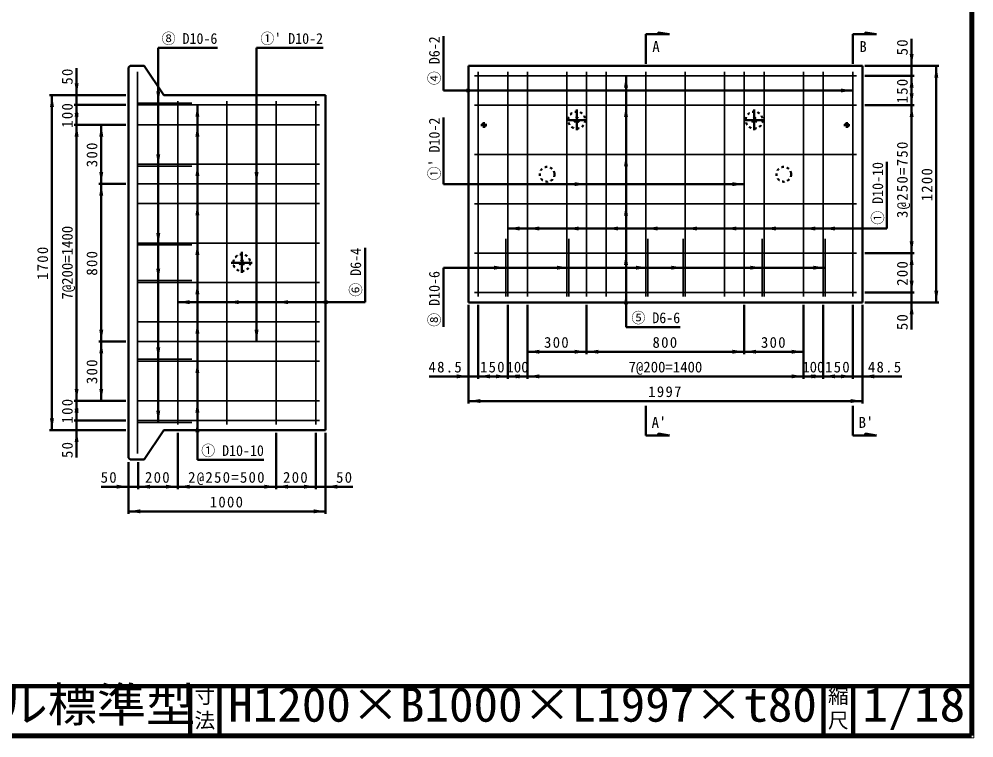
# Model space of a CAD drawing. Units: millimetres, scale not verified, with parts at other scales. Extents: x 100 to 4105, y 100 to 2870.
# Drawn here: x 2168 to 4105, y 100 to 1558 of the extents above; entities that cross this region are included whole.
import ezdxf
from ezdxf.enums import TextEntityAlignment as Align

# ---------------------------------------------------------------- set-up
doc = ezdxf.new("R2010")
doc.units = ezdxf.units.MM
doc.header["$LTSCALE"] = 5
doc.linetypes.add('USER2', pattern=[13.4, 10, -1.2, 1, -1.2])
doc.linetypes.add('USER3', pattern=[2.2, 1, -1.2])
doc.layers.add('V-nasSTD', color=7, linetype='Continuous', lineweight=50)
doc.styles.add('ＭＳ ゴシック', font='')
doc.styles.get('ＭＳ ゴシック').set_extended_font_data('MS Gothic')

msp = doc.modelspace()

# ---------------------------------------------------------------- hatches: boundary and pattern name
at = {"layer": 'V-nasSTD'}
for points in [[(3978.696, 1487.475), (3982.696, 1487.475), (3978.696, 1463.475), (3974.696, 1487.475)], [(4028.696, 1439.475), (4032.696, 1439.475), (4028.696, 1463.475), (4024.696, 1439.475)], [(3399.296, 1419.475), (3403.296, 1419.475), (3399.296, 1443.475), (3395.296, 1419.475)], [(3978.696, 1419.475), (3982.696, 1419.475), (3978.696, 1443.475), (3974.696, 1419.475)], [(2284.896, 1428.075), (2288.896, 1428.075), (2284.896, 1404.075), (2280.896, 1428.075)], [(3075.296, 1413.475), (3075.296, 1409.475), (3099.296, 1413.475), (3075.296, 1417.475)], [(3835.296, 1413.475), (3835.296, 1409.475), (3859.296, 1413.475), (3835.296, 1417.475)], [(2234.896, 1380.075), (2238.896, 1380.075), (2234.896, 1404.075), (2230.896, 1380.075)], [(2450.496, 1412.075), (2454.496, 1412.075), (2450.496, 1388.075), (2446.496, 1412.075)], [(3978.696, 1407.475), (3982.696, 1407.475), (3978.696, 1383.475), (3974.696, 1407.475)], [(2284.896, 1360.075), (2288.896, 1360.075), (2284.896, 1384.075), (2280.896, 1360.075)], [(2529.896, 1360.075), (2525.896, 1360.075), (2529.896, 1384.075), (2533.896, 1360.075)], [(3399.296, 1359.475), (3403.296, 1359.475), (3399.296, 1383.475), (3395.296, 1359.475)], [(3978.696, 1359.475), (3982.696, 1359.475), (3978.696, 1383.475), (3974.696, 1359.475)], [(2284.896, 1368.075), (2288.896, 1368.075), (2284.896, 1344.075), (2280.896, 1368.075)], [(2284.896, 1320.075), (2288.896, 1320.075), (2284.896, 1344.075), (2280.896, 1320.075)], [(2334.896, 1320.075), (2338.896, 1320.075), (2334.896, 1344.075), (2330.896, 1320.075)], [(2529.896, 1320.075), (2525.896, 1320.075), (2529.896, 1344.075), (2533.896, 1320.075)], [(2450.496, 1284.075), (2454.496, 1284.075), (2450.496, 1260.075), (2446.496, 1284.075)], [(3399.296, 1259.475), (3403.296, 1259.475), (3399.296, 1283.475), (3395.296, 1259.475)], [(2529.896, 1240.075), (2525.896, 1240.075), (2529.896, 1264.075), (2533.896, 1240.075)], [(2334.896, 1248.075), (2338.896, 1248.075), (2334.896, 1224.075), (2330.896, 1248.075)], [(2649.896, 1248.075), (2653.896, 1248.075), (2649.896, 1224.075), (2645.896, 1248.075)], [(2334.896, 1200.075), (2338.896, 1200.075), (2334.896, 1224.075), (2330.896, 1200.075)], [(3295.296, 1223.475), (3295.296, 1219.475), (3319.296, 1223.475), (3295.296, 1227.475)], [(3615.296, 1223.475), (3615.296, 1219.475), (3639.296, 1223.475), (3615.296, 1227.475)], [(2529.896, 1160.075), (2525.896, 1160.075), (2529.896, 1184.075), (2533.896, 1160.075)], [(3399.296, 1159.475), (3403.296, 1159.475), (3399.296, 1183.475), (3395.296, 1159.475)], [(2450.496, 1124.075), (2454.496, 1124.075), (2450.496, 1100.075), (2446.496, 1124.075)], [(3183.296, 1133.475), (3183.296, 1129.475), (3159.296, 1133.475), (3183.296, 1137.475)], [(3223.296, 1133.475), (3223.296, 1129.475), (3199.296, 1133.475), (3223.296, 1137.475)], [(3303.296, 1133.475), (3303.296, 1129.475), (3279.296, 1133.475), (3303.296, 1137.475)], [(3383.296, 1133.475), (3383.296, 1129.475), (3359.296, 1133.475), (3383.296, 1137.475)], [(3463.296, 1133.475), (3463.296, 1129.475), (3439.296, 1133.475), (3463.296, 1137.475)], [(3543.296, 1133.475), (3543.296, 1129.475), (3519.296, 1133.475), (3543.296, 1137.475)], [(3623.296, 1133.475), (3623.296, 1129.475), (3599.296, 1133.475), (3623.296, 1137.475)], [(3703.296, 1133.475), (3703.296, 1129.475), (3679.296, 1133.475), (3703.296, 1137.475)], [(3783.296, 1133.475), (3783.296, 1129.475), (3759.296, 1133.475), (3783.296, 1137.475)], [(3823.296, 1133.475), (3823.296, 1129.475), (3799.296, 1133.475), (3823.296, 1137.475)], [(2529.896, 1080.075), (2525.896, 1080.075), (2529.896, 1104.075), (2533.896, 1080.075)], [(3978.696, 1107.475), (3982.696, 1107.475), (3978.696, 1083.475), (3974.696, 1107.475)], [(3399.296, 1059.475), (3403.296, 1059.475), (3399.296, 1083.475), (3395.296, 1059.475)], [(3978.696, 1059.475), (3982.696, 1059.475), (3978.696, 1083.475), (3974.696, 1059.475)], [(2450.496, 1052.075), (2454.496, 1052.075), (2450.496, 1028.075), (2446.496, 1052.075)], [(3131.296, 1053.989), (3131.296, 1049.989), (3155.296, 1053.989), (3131.296, 1057.989)], [(3259.296, 1053.989), (3259.296, 1049.989), (3283.296, 1053.989), (3259.296, 1057.989)], [(3419.296, 1053.989), (3419.296, 1049.989), (3443.296, 1053.989), (3419.296, 1057.989)], [(3491.296, 1053.989), (3491.296, 1049.989), (3515.296, 1053.989), (3491.296, 1057.989)], [(3651.296, 1053.989), (3651.296, 1049.989), (3675.296, 1053.989), (3651.296, 1057.989)], [(3779.296, 1053.989), (3779.296, 1049.989), (3803.296, 1053.989), (3779.296, 1057.989)], [(3978.696, 1027.475), (3982.696, 1027.475), (3978.696, 1003.475), (3974.696, 1027.475)], [(2529.896, 1000.075), (2525.896, 1000.075), (2529.896, 1024.075), (2533.896, 1000.075)], [(4028.696, 1007.475), (4032.696, 1007.475), (4028.696, 983.475), (4024.696, 1007.475)], [(2513.896, 984.075), (2513.896, 980.075), (2489.896, 984.075), (2513.896, 988.075)], [(2613.896, 984.075), (2613.896, 980.075), (2589.896, 984.075), (2613.896, 988.075)], [(2713.896, 984.075), (2713.896, 980.075), (2689.896, 984.075), (2713.896, 988.075)], [(2793.896, 984.075), (2793.896, 980.075), (2769.896, 984.075), (2793.896, 988.075)], [(3399.296, 979.475), (3403.296, 979.475), (3399.296, 1003.475), (3395.296, 979.475)], [(3978.696, 959.475), (3982.696, 959.475), (3978.696, 983.475), (3974.696, 959.475)], [(2529.896, 920.075), (2525.896, 920.075), (2529.896, 944.075), (2533.896, 920.075)], [(2334.896, 928.075), (2338.896, 928.075), (2334.896, 904.075), (2330.896, 928.075)], [(2649.896, 928.075), (2653.896, 928.075), (2649.896, 904.075), (2645.896, 928.075)], [(2334.896, 880.075), (2338.896, 880.075), (2334.896, 904.075), (2330.896, 880.075)], [(2450.496, 892.075), (2454.496, 892.075), (2450.496, 868.075), (2446.496, 892.075)], [(3223.296, 883.475), (3223.296, 879.475), (3199.296, 883.475), (3223.296, 887.475)], [(3295.296, 883.475), (3295.296, 879.475), (3319.296, 883.475), (3295.296, 887.475)], [(3343.296, 883.475), (3343.296, 879.475), (3319.296, 883.475), (3343.296, 887.475)], [(3615.296, 883.475), (3615.296, 879.475), (3639.296, 883.475), (3615.296, 887.475)], [(3663.296, 883.475), (3663.296, 879.475), (3639.296, 883.475), (3663.296, 887.475)], [(3735.296, 883.475), (3735.296, 879.475), (3759.296, 883.475), (3735.296, 887.475)], [(2529.896, 840.075), (2525.896, 840.075), (2529.896, 864.075), (2533.896, 840.075)], [(3055.896, 833.475), (3055.896, 829.475), (3079.896, 833.475), (3055.896, 837.475)], [(3123.296, 833.475), (3123.296, 829.475), (3099.296, 833.475), (3123.296, 837.475)], [(3135.296, 833.475), (3135.296, 829.475), (3159.296, 833.475), (3135.296, 837.475)], [(3183.296, 833.475), (3183.296, 829.475), (3159.296, 833.475), (3183.296, 837.475)], [(3175.296, 833.475), (3175.296, 829.475), (3199.296, 833.475), (3175.296, 837.475)], [(3223.296, 833.475), (3223.296, 829.475), (3199.296, 833.475), (3223.296, 837.475)], [(3735.296, 833.475), (3735.296, 829.475), (3759.296, 833.475), (3735.296, 837.475)], [(3783.296, 833.475), (3783.296, 829.475), (3759.296, 833.475), (3783.296, 837.475)], [(3775.296, 833.475), (3775.296, 829.475), (3799.296, 833.475), (3775.296, 837.475)], [(3823.296, 833.475), (3823.296, 829.475), (3799.296, 833.475), (3823.296, 837.475)], [(3835.296, 833.475), (3835.296, 829.475), (3859.296, 833.475), (3835.296, 837.475)], [(3902.696, 833.475), (3902.696, 829.475), (3878.696, 833.475), (3902.696, 837.475)], [(2284.896, 808.075), (2288.896, 808.075), (2284.896, 784.075), (2280.896, 808.075)], [(2334.896, 808.075), (2338.896, 808.075), (2334.896, 784.075), (2330.896, 808.075)], [(2284.896, 760.075), (2288.896, 760.075), (2284.896, 784.075), (2280.896, 760.075)], [(2529.896, 760.075), (2525.896, 760.075), (2529.896, 784.075), (2533.896, 760.075)], [(3103.896, 783.475), (3103.896, 779.475), (3079.896, 783.475), (3103.896, 787.475)], [(3854.696, 783.475), (3854.696, 779.475), (3878.696, 783.475), (3854.696, 787.475)], [(2284.896, 768.075), (2288.896, 768.075), (2284.896, 744.075), (2280.896, 768.075)], [(2450.496, 764.075), (2454.496, 764.075), (2450.496, 740.075), (2446.496, 764.075)], [(2234.896, 748.075), (2238.896, 748.075), (2234.896, 724.075), (2230.896, 748.075)], [(2529.896, 720.075), (2525.896, 720.075), (2529.896, 744.075), (2533.896, 720.075)], [(2284.896, 700.075), (2288.896, 700.075), (2284.896, 724.075), (2280.896, 700.075)], [(2365.896, 609.675), (2365.896, 605.675), (2389.896, 609.675), (2365.896, 613.675)], [(2433.896, 609.675), (2433.896, 605.675), (2409.896, 609.675), (2433.896, 613.675)], [(2465.896, 609.675), (2465.896, 605.675), (2489.896, 609.675), (2465.896, 613.675)], [(2513.896, 609.675), (2513.896, 605.675), (2489.896, 609.675), (2513.896, 613.675)], [(2665.896, 609.675), (2665.896, 605.675), (2689.896, 609.675), (2665.896, 613.675)], [(2713.896, 609.675), (2713.896, 605.675), (2689.896, 609.675), (2713.896, 613.675)], [(2745.896, 609.675), (2745.896, 605.675), (2769.896, 609.675), (2745.896, 613.675)], [(2813.896, 609.675), (2813.896, 605.675), (2789.896, 609.675), (2813.896, 613.675)], [(2413.896, 559.675), (2413.896, 555.675), (2389.896, 559.675), (2413.896, 563.675)], [(2765.896, 559.675), (2765.896, 555.675), (2789.896, 559.675), (2765.896, 563.675)]]:
    msp.add_hatch(color=256, dxfattribs=at).paths.add_polyline_path(points)

# ---------------------------------------------------------------- linework, layer by layer
at = {"layer": 'V-nasSTD', "lineweight": 100}
for p, q in [((4100, 105), (4100, 2865)), ((105, 205), (4100, 205)), ((2515, 205), (2515, 105)), ((2575, 205), (2575, 105)), ((3800, 205), (3800, 105)), ((3860, 205), (3860, 105)), ((105, 105), (4100, 105))]:
    msp.add_line(p, q, dxfattribs=at)
at = {"layer": 'V-nasSTD'}
for p, q in [((3464.296, 1527.475), (3464.296, 1531.315)), ((3464.296, 1531.315), (3487.336, 1527.475)), ((3884.296, 1527.475), (3884.296, 1531.315)), ((3884.296, 1531.315), (3907.336, 1527.475)), ((3029.296, 1413.475), (3029.296, 1523.475)), ((3439.296, 1467.475), (3439.296, 1527.475)), ((3464.296, 1527.475), (3439.296, 1527.475)), ((3464.296, 1527.475), (3487.336, 1527.475)), ((3859.296, 1467.475), (3859.296, 1527.475)), ((3884.296, 1527.475), (3859.296, 1527.475)), ((3884.296, 1527.475), (3907.336, 1527.475)), ((3978.696, 1463.475), (3978.696, 1518.475)), ((2450.496, 740.075), (2450.496, 1500.075)), ((2450.496, 1500.075), (2570.496, 1500.075)), ((2649.896, 904.075), (2649.896, 1500.075)), ((2649.896, 1500.075), (2784.896, 1500.075)), ((2284.896, 1404.075), (2284.896, 1459.075)), ((2393.496, 1463.475), (2389.896, 1459.875)), ((2389.896, 1459.875), (2389.896, 668.275)), ((2421.896, 1463.475), (2393.496, 1463.475)), ((2421.896, 1463.475), (2461.896, 1404.075)), ((3079.896, 1463.475), (3079.896, 983.475)), ((3878.696, 1463.475), (3079.896, 1463.475)), ((3878.696, 983.475), (3878.696, 1463.475)), ((3883.696, 1463.475), (4033.696, 1463.475)), ((3978.696, 1463.475), (3978.696, 1443.475)), ((4028.696, 1463.475), (4028.696, 983.475)), ((3399.296, 933.475), (3399.296, 1443.475)), ((3883.696, 1443.475), (3983.696, 1443.475)), ((3978.696, 1443.475), (3978.696, 1383.475)), ((2384.896, 1404.075), (2229.896, 1404.075)), ((2234.896, 1404.075), (2234.896, 724.075)), ((2284.896, 1384.075), (2284.896, 1404.075)), ((2789.896, 1404.075), (2461.896, 1404.075)), ((2789.896, 724.075), (2789.896, 1404.075)), ((3859.296, 1413.475), (3029.296, 1413.475)), ((2384.896, 1384.075), (2279.896, 1384.075)), ((2284.896, 1384.075), (2284.896, 1344.075)), ((2529.896, 664.075), (2529.896, 1384.075)), ((3883.696, 1383.475), (3983.696, 1383.475)), ((3978.696, 1383.475), (3978.696, 1083.475)), ((3029.296, 1223.475), (3029.296, 1358.475)), ((2384.896, 1344.075), (2279.896, 1344.075)), ((2284.896, 784.075), (2284.896, 1344.075)), ((2334.896, 1224.075), (2334.896, 1344.075)), ((3928.696, 1133.475), (3928.696, 1268.475)), ((2384.896, 1224.075), (2329.896, 1224.075)), ((2334.896, 904.075), (2334.896, 1224.075)), ((3639.296, 1223.475), (3029.296, 1223.475)), ((3928.696, 1133.475), (3159.296, 1133.475)), ((2869.896, 984.075), (2869.896, 1094.075)), ((3883.696, 1083.475), (3983.696, 1083.475)), ((3978.696, 1083.475), (3978.696, 1003.475)), ((3803.296, 1053.989), (3029.296, 1053.989)), ((3029.296, 933.989), (3029.296, 1053.989)), ((3883.696, 1003.475), (3983.696, 1003.475)), ((3978.696, 983.475), (3978.696, 1003.475)), ((2489.896, 984.075), (2869.896, 984.075)), ((3079.896, 983.475), (3878.696, 983.475)), ((3079.896, 978.475), (3079.896, 778.475)), ((3099.296, 978.475), (3099.296, 828.475)), ((3159.296, 978.475), (3159.296, 828.475)), ((3199.296, 978.475), (3199.296, 828.475)), ((3319.296, 978.475), (3319.296, 878.475)), ((3639.296, 978.475), (3639.296, 878.475)), ((3759.296, 978.475), (3759.296, 828.475)), ((3799.296, 978.475), (3799.296, 828.475)), ((3859.296, 978.475), (3859.296, 828.475)), ((3878.696, 978.475), (3878.696, 778.475)), ((3883.696, 983.475), (4033.696, 983.475)), ((3978.696, 983.475), (3978.696, 928.475)), ((3399.296, 933.475), (3509.296, 933.475)), ((2384.896, 904.075), (2329.896, 904.075)), ((2334.896, 784.075), (2334.896, 904.075)), ((3319.296, 883.475), (3199.296, 883.475)), ((3639.296, 883.475), (3319.296, 883.475)), ((3759.296, 883.475), (3639.296, 883.475)), ((2999.896, 833.475), (3079.896, 833.475)), ((3079.896, 833.475), (3099.296, 833.475)), ((3099.296, 833.475), (3159.296, 833.475)), ((3159.296, 833.475), (3199.296, 833.475)), ((3199.296, 833.475), (3759.296, 833.475)), ((3799.296, 833.475), (3759.296, 833.475)), ((3859.296, 833.475), (3799.296, 833.475)), ((3878.696, 833.475), (3859.296, 833.475)), ((3958.696, 833.475), (3878.696, 833.475)), ((2384.896, 784.075), (2279.896, 784.075)), ((2284.896, 744.075), (2284.896, 784.075)), ((3079.896, 783.475), (3878.696, 783.475)), ((3439.296, 773.475), (3439.296, 713.475)), ((3859.296, 773.475), (3859.296, 713.475)), ((2384.896, 744.075), (2279.896, 744.075)), ((2284.896, 744.075), (2284.896, 724.075)), ((2384.896, 724.075), (2229.896, 724.075)), ((2284.896, 724.075), (2284.896, 669.075)), ((2461.896, 724.075), (2421.896, 664.675)), ((2789.896, 724.075), (2461.896, 724.075)), ((2489.896, 604.675), (2489.896, 719.075)), ((2689.896, 604.675), (2689.896, 719.075)), ((2769.896, 604.675), (2769.896, 719.075)), ((2789.896, 554.675), (2789.896, 719.075)), ((3464.296, 713.475), (3464.296, 717.315)), ((3464.296, 717.315), (3487.336, 713.475)), ((3884.296, 713.475), (3884.296, 717.315)), ((3884.296, 717.315), (3907.336, 713.475)), ((3464.296, 713.475), (3439.296, 713.475)), ((3464.296, 713.475), (3487.336, 713.475)), ((3884.296, 713.475), (3859.296, 713.475)), ((3907.336, 713.475), (3884.296, 713.475)), ((2389.896, 668.275), (2393.496, 664.675)), ((2389.896, 554.675), (2389.896, 659.675)), ((2393.496, 664.675), (2421.896, 664.675)), ((2409.896, 604.675), (2409.896, 659.675)), ((2529.896, 664.075), (2664.896, 664.075)), ((2389.896, 609.675), (2334.896, 609.675)), ((2409.896, 609.675), (2389.896, 609.675)), ((2409.896, 609.675), (2489.896, 609.675)), ((2489.896, 609.675), (2689.896, 609.675)), ((2689.896, 609.675), (2769.896, 609.675)), ((2769.896, 609.675), (2789.896, 609.675)), ((2789.896, 609.675), (2844.896, 609.675)), ((2789.896, 559.675), (2389.896, 559.675))]:
    msp.add_line(p, q, dxfattribs=at)
at = {"layer": 'V-nasSTD', "lineweight": 35}
for p, q in [((2408.696, 1451.075), (2408.696, 677.075)), ((3091.896, 1443.475), (3866.696, 1443.475)), ((3099.296, 1451.475), (3099.296, 995.475)), ((3159.296, 1451.475), (3159.296, 995.475)), ((3199.296, 1451.475), (3199.296, 995.475)), ((3279.296, 1451.475), (3279.296, 995.475)), ((3319.296, 1451.475), (3319.296, 995.475)), ((3359.296, 1451.475), (3359.296, 995.475)), ((3439.296, 1451.475), (3439.296, 995.475)), ((3519.296, 1451.475), (3519.296, 995.475)), ((3599.296, 1451.475), (3599.296, 995.475)), ((3639.296, 1451.475), (3639.296, 995.475)), ((3679.296, 1451.475), (3679.296, 995.475)), ((3759.296, 1451.475), (3759.296, 995.475)), ((3799.296, 1451.475), (3799.296, 995.475)), ((3859.296, 1451.475), (3859.296, 995.475)), ((2407.896, 1388.075), (2518.926, 1388.075)), ((2777.896, 1384.075), (2409.896, 1384.075)), ((2489.896, 736.075), (2489.896, 1392.075)), ((2589.896, 736.075), (2589.896, 1392.075)), ((2689.896, 736.075), (2689.896, 1392.075)), ((2769.896, 736.075), (2769.896, 1392.075)), ((3091.896, 1383.475), (3866.696, 1383.475)), ((2777.896, 1344.075), (2409.896, 1344.075)), ((3091.896, 1283.475), (3866.696, 1283.475)), ((2407.896, 1260.075), (2518.926, 1260.075)), ((2777.896, 1264.075), (2409.896, 1264.075)), ((2777.896, 1224.075), (2409.896, 1224.075)), ((2777.896, 1184.075), (2409.896, 1184.075)), ((3091.896, 1183.475), (3866.696, 1183.475)), ((2777.896, 1104.075), (2409.896, 1104.075)), ((3155.296, 1112.504), (3155.296, 995.475)), ((3283.296, 1112.504), (3283.296, 995.475)), ((3443.296, 1112.504), (3443.296, 995.475)), ((3515.296, 1112.504), (3515.296, 995.475)), ((3675.296, 1112.504), (3675.296, 995.475)), ((3803.296, 1112.504), (3803.296, 995.475)), ((2407.896, 1100.075), (2518.926, 1100.075)), ((3091.896, 1083.475), (3866.696, 1083.475)), ((2407.896, 1028.075), (2518.926, 1028.075)), ((2777.896, 1024.075), (2409.896, 1024.075)), ((3091.896, 1003.475), (3866.696, 1003.475)), ((2777.896, 944.075), (2409.896, 944.075)), ((2777.896, 904.075), (2409.896, 904.075)), ((2407.896, 868.075), (2518.926, 868.075)), ((2777.896, 864.075), (2409.896, 864.075)), ((2777.896, 784.075), (2409.896, 784.075)), ((2407.896, 740.075), (2518.926, 740.075)), ((2777.896, 744.075), (2409.896, 744.075))]:
    msp.add_line(p, q, dxfattribs=at)
at = {"layer": 'V-nasSTD', "linetype": 'USER2'}
for p, q in [((3299.296, 1375.275), (3299.296, 1332.875)), ((3659.296, 1375.275), (3659.296, 1332.875)), ((3105.096, 1343.475), (3117.096, 1343.475)), ((3111.096, 1337.475), (3111.096, 1349.475)), ((3278.096, 1353.475), (3320.496, 1353.475)), ((3638.096, 1353.475), (3680.496, 1353.475)), ((3841.496, 1343.475), (3853.496, 1343.475)), ((3847.496, 1337.475), (3847.496, 1349.475)), ((2619.896, 1085.875), (2619.896, 1043.475)), ((2598.696, 1064.075), (2641.096, 1064.075))]:
    msp.add_line(p, q, dxfattribs=at)
at = {"layer": 'V-nasSTD', "lineweight": 13}
msp.add_lwpolyline([(100, 100), (100, 2870), (4105, 2870), (4105, 100)], close=True, dxfattribs=at)
at = {"layer": 'V-nasSTD', "linetype": 'USER3'}
for centre, radius in [((3299.296, 1353.475), 17.2), ((3299.296, 1353.475), 5), ((3659.296, 1353.475), 17.2), ((3659.296, 1353.475), 5), ((3111.096, 1343.475), 3.8), ((3111.096, 1343.475), 2.4), ((3111.096, 1343.475), 2), ((3847.496, 1343.475), 3.8), ((3847.496, 1343.475), 2.4), ((3847.496, 1343.475), 2), ((3239.296, 1243.475), 15), ((3719.296, 1243.475), 15), ((2619.896, 1064.075), 17.2), ((2619.896, 1064.075), 5)]:
    msp.add_circle(centre, radius, dxfattribs=at)

# ---------------------------------------------------------------- texts
at = {"layer": 'V-nasSTD', "style": 'ＭＳ ゴシック', "width": 0.95}
for s, p in [('⑧ D10-6', (2513.861, 1529.883)), ("①' D10-2", (2721.182, 1529.883)), ('⑤ D6-6', (3459.74, 963.283)), ('① D10-10', (2601.182, 693.883))]:
    msp.add_text(s, height=21.85, dxfattribs=at).set_placement(p, align=Align.TOP_CENTER)
for s, p in [('④ D6-2', (2999.488, 1473.919)), ("①' D10-2", (2999.488, 1294.76)), ('① D10-10', (3898.888, 1204.76)), ('⑥ D6-4', (2840.088, 1044.519)), ('⑧ D10-6', (2999.488, 990.625))]:
    msp.add_text(s, height=21.85, rotation=90, dxfattribs=at).set_placement(p, align=Align.TOP_CENTER)
at = {"layer": 'V-nasSTD', "style": 'ＭＳ ゴシック'}
for s, p in [('A', (3460.162, 1513.65)), ('B', (3880.162, 1513.65)), ('100', (3179.296, 863.475)), ('7@200=1400', (3479.296, 863.475)), ('100', (3779.296, 863.475)), ("A'", (3466.185, 751.031)), ("B'", (3886.185, 751.031))]:
    msp.add_text(s, height=21.99, dxfattribs=at).set_placement(p, align=Align.TOP_CENTER)
msp.add_text('7@200=1400', height=21.99, rotation=90, dxfattribs=at).set_placement((2254.896, 1064.075), align=Align.TOP_CENTER)
for s, width, p in [('1stタッチウォール標準型', 1.05, (1378.75, 202.47)), ('H1200×B1000×L1997×t80', 1.05, (2592.5, 202.508)), ('1/18', 1.1, (3879, 202.582))]:
    msp.add_text(s, height=69.65, dxfattribs=dict(at, width=width)).set_placement(p, align=Align.TOP_LEFT)
for s, p in [('寸', (2523.982, 200.999)), ('縮', (3808.982, 200.999)), ('法', (2523.976, 151.01)), ('尺', (3808.976, 151.01))]:
    msp.add_text(s, height=30.79, dxfattribs=at).set_placement(p, align=Align.TOP_LEFT)
at = {"layer": 'V-nasSTD', "char_height": 21.99, "attachment_point": 2, "rotation": 90, "style": 'ＭＳ ゴシック'}
for s, insert in [('\\T1.17;50', (3948.696, 1502.225)), ('\\T1.17;50', (2254.896, 1442.825)), ('\\T1.17;150', (3948.696, 1413.475)), ('\\T1.17;100', (2254.896, 1364.075)), ('\\T1.17;300', (2304.896, 1284.075)), ('\\T1.17;3@250=750', (3948.696, 1233.475)), ('\\T1.17;1200', (3998.696, 1223.475)), ('\\T1.17;1700', (2204.896, 1064.075)), ('\\T1.17;800', (2304.896, 1064.075)), ('\\T1.17;200', (3948.696, 1043.475)), ('\\T1.17;50', (3948.696, 944.725)), ('\\T1.17;300', (2304.896, 844.075)), ('\\T1.17;100', (2254.896, 764.075)), ('\\T1.17;50', (2254.896, 685.325))]:
    msp.add_mtext(s, dxfattribs=dict(at, insert=insert))
at = {"layer": 'V-nasSTD', "char_height": 21.99, "attachment_point": 2, "style": 'ＭＳ ゴシック'}
for s, insert in [('\\T1.17;300', (3259.296, 913.475)), ('\\T1.17;800', (3479.296, 913.475)), ('\\T1.17;300', (3699.296, 913.475)), ('\\T1.17;48.5', (3033.646, 863.475)), ('\\T1.17;150', (3129.296, 863.475)), ('\\T1.17;150', (3829.296, 863.475)), ('\\T1.17;48.5', (3924.946, 863.475)), ('\\T1.17;1997', (3479.296, 813.475)), ('\\T1.17;50', (2351.146, 639.675)), ('\\T1.17;200', (2449.896, 639.675)), ('\\T1.17;2@250=500', (2589.896, 639.675)), ('\\T1.17;200', (2729.896, 639.675)), ('\\T1.17;50', (2828.646, 639.675)), ('\\T1.17;1000', (2589.896, 589.675))]:
    msp.add_mtext(s, dxfattribs=dict(at, insert=insert))

doc.saveas('drawing.dxf')
